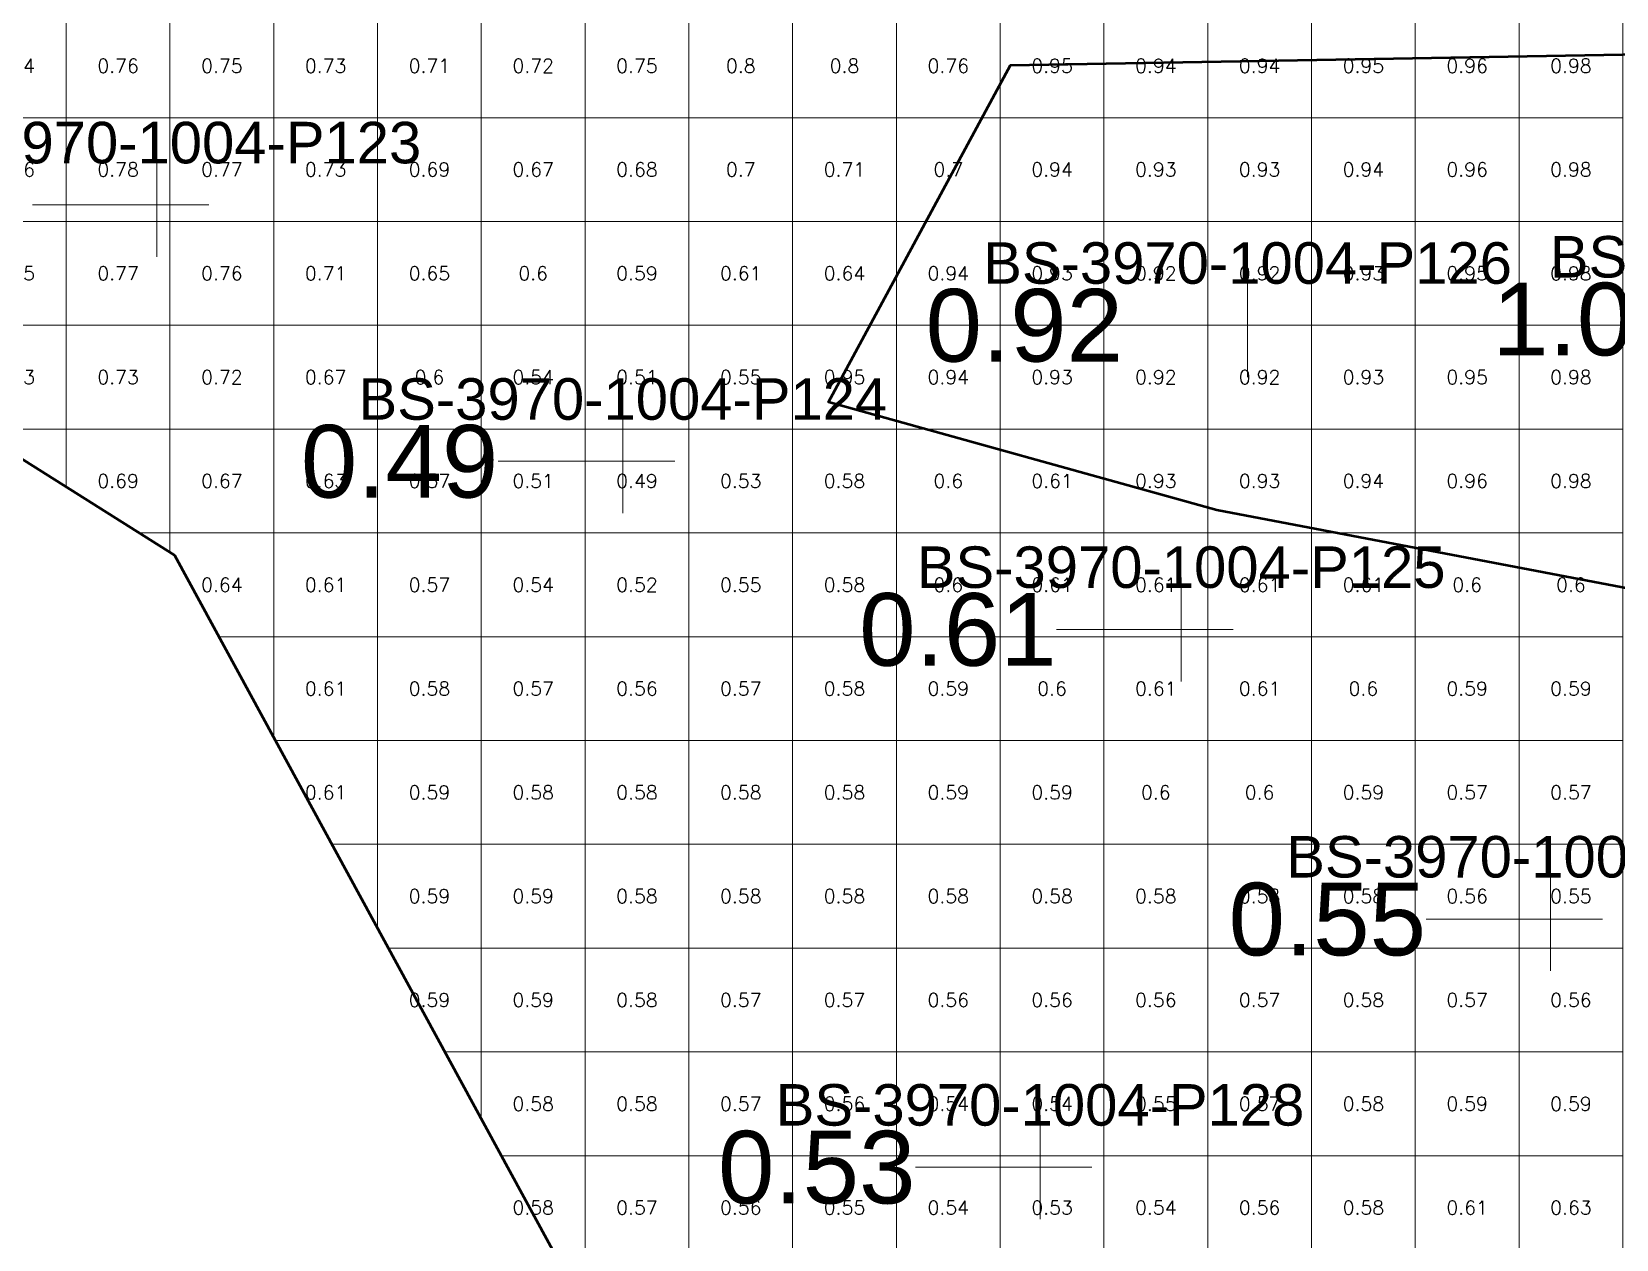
# Model space of a CAD drawing. Header units: inches. Extents: x 469759 to 470079, y 4349683 to 4349873.
# Drawn here: x 469799.03 to 469814.3, y 4349747.33 to 4349758.97 of the extents above; entities that cross this region are included whole.
import ezdxf
from ezdxf.enums import TextEntityAlignment as Align

# ---------------------------------------------------------------- set-up
doc = ezdxf.new("R2010")
doc.units = ezdxf.units.IN
doc.header["$MEASUREMENT"] = 0
for name, color, linetype, lineweight in [('点', 7, 'Continuous', 0), ('爆区方格网', 7, 'Continuous', 0), ('线条', 7, 'Continuous', 0), ('钻孔', 7, 'Continuous', 0)]:
    doc.layers.add(name, color=color, linetype=linetype, lineweight=lineweight)
doc.styles.add('3dmine_textStyle_1', font='txt.shx', dxfattribs={"height": 1, "bigfont": 'gbcbig.shx'})
doc.styles.add('3dmine_textStyle_2', font='arial.ttf', dxfattribs={"height": 1})

msp = doc.modelspace()

# ---------------------------------------------------------------- hatches: boundary and pattern name
at = {"layer": '钻孔', "linetype": 'Continuous', "lineweight": 0, "true_color": 0x00ffff, "extrusion": (0, 1, 0)}
for points in [[(-469801.24, 3959.56), (-469800.24, 3959.56), (-469800.24, 3972.56), (-469801.24, 3972.56)], [(-469811.75, 3960.49), (-469810.75, 3960.49), (-469810.75, 3971.49), (-469811.75, 3971.49)], [(-469811.11, 3959.69), (-469810.11, 3959.69), (-469810.11, 3970.69), (-469811.11, 3970.69)], [(-469814.67, 3960.36), (-469813.67, 3960.36), (-469813.67, 3970.36), (-469814.67, 3970.36)], [(-469809.75, 3960.21), (-469808.75, 3960.21), (-469808.75, 3970.21), (-469809.75, 3970.21)]]:
    msp.add_hatch(color=4, dxfattribs=at).paths.add_polyline_path(points, flags=0)
at = {"layer": '钻孔', "linetype": 'Continuous', "lineweight": 0, "true_color": 0x808080, "extrusion": (0, 1, 0)}
msp.add_hatch(color=8, dxfattribs=at).paths.add_polyline_path([(-469805.73, 3960.36), (-469804.73, 3960.36), (-469804.73, 3971.36), (-469805.73, 3971.36)], flags=0)

# ---------------------------------------------------------------- linework, layer by layer
at = {"color": 5, "linetype": 'Continuous', "lineweight": 50, "elevation": 1987.297}
for points in [[(469830.409, 4349743.046), (469826.447, 4349749.059), (469820.435, 4349748.718), (469816.901, 4349750.392), (469815.661, 4349753.368), (469810.454, 4349754.359), (469806.711, 4349755.398), (469808.467, 4349758.645), (469817.134, 4349758.797), (469824.272, 4349756.124), (469828.701, 4349753.527)], [(469795.365, 4349757.103), (469800.409, 4349753.925), (469805.201, 4349745.119), (469811.608, 4349740.354), (469815.977, 4349735.692), (469818.642, 4349738.893), (469821.024, 4349739.417), (469818.642, 4349738.893), (469815.977, 4349735.692), (469818.642, 4349738.893)]]:
    msp.add_lwpolyline(points, dxfattribs=at)
at = {"color": 5, "linetype": 'Continuous', "lineweight": 0, "elevation": 1987.297}
msp.add_lwpolyline([(469808.467, 4349758.645), (469806.711, 4349755.398), (469810.454, 4349754.359), (469815.661, 4349753.368), (469816.901, 4349750.392), (469820.435, 4349748.718), (469826.447, 4349749.059), (469830.409, 4349743.046), (469833.538, 4349743.132), (469836.404, 4349743.299), (469837.582, 4349745.099), (469833.358, 4349750.622), (469831.831, 4349753.068), (469828.701, 4349753.527), (469824.551, 4349755.961), (469819.322, 4349757.977), (469817.134, 4349758.797), (469808.467, 4349758.645), (469808.467, 4349758.645)], dxfattribs=at)
at = {"layer": '点', "color": 138, "linetype": 'Continuous', "lineweight": 0, "true_color": 0x004c4c}
for points, elevation in [([(469800.24, 4349756.8), (469800.24, 4349757.8)], 3972.56), ([(469800.74, 4349757.3), (469799.74, 4349757.3)], 3972.56), ([(469810.75, 4349755.64), (469810.75, 4349756.64)], 3971.49), ([(469811.25, 4349756.14), (469810.25, 4349756.14)], 3971.49), ([(469804.73, 4349754.33), (469804.73, 4349755.33)], 3971.36), ([(469805.23, 4349754.83), (469804.23, 4349754.83)], 3971.36), ([(469810.11, 4349752.71), (469810.11, 4349753.71)], 3970.69), ([(469810.61, 4349753.21), (469809.61, 4349753.21)], 3970.69), ([(469813.67, 4349749.92), (469813.67, 4349750.92)], 3970.36), ([(469814.17, 4349750.42), (469813.17, 4349750.42)], 3970.36), ([(469808.75, 4349747.53), (469808.75, 4349748.53)], 3970.21), ([(469809.25, 4349748.03), (469808.25, 4349748.03)], 3970.21)]:
    msp.add_lwpolyline(points, dxfattribs=dict(at, elevation=elevation))
at = {"layer": '爆区方格网', "color": 4, "linetype": 'Continuous', "lineweight": 0, "true_color": 0x00ffff, "elevation": 3972.76}
for points in [[(469799.366, 4349758.14), (469798.366, 4349758.14), (469798.366, 4349759.14), (469799.366, 4349759.14), (469799.366, 4349758.14)], [(469800.366, 4349758.14), (469799.366, 4349758.14), (469799.366, 4349759.14), (469800.366, 4349759.14), (469800.366, 4349758.14)], [(469801.366, 4349758.14), (469800.366, 4349758.14), (469800.366, 4349759.14), (469801.366, 4349759.14), (469801.366, 4349758.14)], [(469802.366, 4349758.14), (469801.366, 4349758.14), (469801.366, 4349759.14), (469802.366, 4349759.14), (469802.366, 4349758.14)], [(469803.366, 4349758.14), (469802.366, 4349758.14), (469802.366, 4349759.14), (469803.366, 4349759.14), (469803.366, 4349758.14)], [(469804.366, 4349758.14), (469803.366, 4349758.14), (469803.366, 4349759.14), (469804.366, 4349759.14), (469804.366, 4349758.14)], [(469805.366, 4349758.14), (469804.366, 4349758.14), (469804.366, 4349759.14), (469805.366, 4349759.14), (469805.366, 4349758.14)], [(469806.366, 4349758.14), (469805.366, 4349758.14), (469805.366, 4349759.14), (469806.366, 4349759.14), (469806.366, 4349758.14)], [(469807.366, 4349758.14), (469806.366, 4349758.14), (469806.366, 4349759.14), (469807.366, 4349759.14), (469807.366, 4349758.14)], [(469808.366, 4349758.14), (469807.366, 4349758.14), (469807.366, 4349759.14), (469808.366, 4349759.14), (469808.366, 4349758.14)], [(469799.366, 4349757.14), (469798.366, 4349757.14), (469798.366, 4349758.14), (469799.366, 4349758.14), (469799.366, 4349757.14)], [(469800.366, 4349757.14), (469799.366, 4349757.14), (469799.366, 4349758.14), (469800.366, 4349758.14), (469800.366, 4349757.14)], [(469804.366, 4349757.14), (469803.366, 4349757.14), (469803.366, 4349758.14), (469804.366, 4349758.14), (469804.366, 4349757.14)], [(469805.366, 4349757.14), (469804.366, 4349757.14), (469804.366, 4349758.14), (469805.366, 4349758.14), (469805.366, 4349757.14)], [(469806.366, 4349757.14), (469805.366, 4349757.14), (469805.366, 4349758.14), (469806.366, 4349758.14), (469806.366, 4349757.14)], [(469807.366, 4349757.14), (469806.366, 4349757.14), (469806.366, 4349758.14), (469807.366, 4349758.14), (469807.366, 4349757.14)], [(469799.366, 4349756.14), (469798.366, 4349756.14), (469798.366, 4349757.14), (469799.366, 4349757.14), (469799.366, 4349756.14)], [(469805.366, 4349756.14), (469804.366, 4349756.14), (469804.366, 4349757.14), (469805.366, 4349757.14), (469805.366, 4349756.14)], [(469806.366, 4349756.14), (469805.366, 4349756.14), (469805.366, 4349757.14), (469806.366, 4349757.14), (469806.366, 4349756.14)], [(469807.366, 4349756.14), (469806.366, 4349756.14), (469806.366, 4349757.14), (469807.366, 4349757.14), (469807.366, 4349756.14)], [(469799.366, 4349755.14), (469798.481, 4349755.14), (469798.366, 4349755.212), (469798.366, 4349756.14), (469799.366, 4349756.14), (469799.366, 4349755.14)], [(469806.366, 4349755.14), (469805.366, 4349755.14), (469805.366, 4349756.14), (469806.366, 4349756.14), (469806.366, 4349755.14)], [(469806.366, 4349754.14), (469805.366, 4349754.14), (469805.366, 4349755.14), (469806.366, 4349755.14), (469806.366, 4349754.14)], [(469807.366, 4349754.14), (469806.366, 4349754.14), (469806.366, 4349755.14), (469807.366, 4349755.14), (469807.366, 4349754.14)], [(469806.366, 4349753.14), (469805.366, 4349753.14), (469805.366, 4349754.14), (469806.366, 4349754.14), (469806.366, 4349753.14)], [(469807.366, 4349753.14), (469806.366, 4349753.14), (469806.366, 4349754.14), (469807.366, 4349754.14), (469807.366, 4349753.14)], [(469808.366, 4349753.14), (469807.366, 4349753.14), (469807.366, 4349754.14), (469808.366, 4349754.14), (469808.366, 4349753.14)], [(469809.366, 4349753.14), (469808.366, 4349753.14), (469808.366, 4349754.14), (469809.366, 4349754.14), (469809.366, 4349753.14)], [(469810.366, 4349753.14), (469809.366, 4349753.14), (469809.366, 4349754.14), (469810.366, 4349754.14), (469810.366, 4349753.14)], [(469811.366, 4349753.14), (469810.366, 4349753.14), (469810.366, 4349754.14), (469811.366, 4349754.14), (469811.366, 4349753.14)], [(469812.366, 4349753.14), (469811.366, 4349753.14), (469811.366, 4349754.14), (469812.366, 4349754.14), (469812.366, 4349753.14)], [(469807.366, 4349752.14), (469806.366, 4349752.14), (469806.366, 4349753.14), (469807.366, 4349753.14), (469807.366, 4349752.14)], [(469808.366, 4349752.14), (469807.366, 4349752.14), (469807.366, 4349753.14), (469808.366, 4349753.14), (469808.366, 4349752.14)], [(469809.366, 4349752.14), (469808.366, 4349752.14), (469808.366, 4349753.14), (469809.366, 4349753.14), (469809.366, 4349752.14)], [(469810.366, 4349752.14), (469809.366, 4349752.14), (469809.366, 4349753.14), (469810.366, 4349753.14), (469810.366, 4349752.14)], [(469811.366, 4349752.14), (469810.366, 4349752.14), (469810.366, 4349753.14), (469811.366, 4349753.14), (469811.366, 4349752.14)], [(469812.366, 4349752.14), (469811.366, 4349752.14), (469811.366, 4349753.14), (469812.366, 4349753.14), (469812.366, 4349752.14)], [(469813.366, 4349752.14), (469812.366, 4349752.14), (469812.366, 4349753.14), (469813.366, 4349753.14), (469813.366, 4349752.14)], [(469814.366, 4349752.14), (469813.366, 4349752.14), (469813.366, 4349753.14), (469814.366, 4349753.14), (469814.366, 4349752.14)], [(469807.366, 4349751.14), (469806.366, 4349751.14), (469806.366, 4349752.14), (469807.366, 4349752.14), (469807.366, 4349751.14)], [(469808.366, 4349751.14), (469807.366, 4349751.14), (469807.366, 4349752.14), (469808.366, 4349752.14), (469808.366, 4349751.14)], [(469809.366, 4349751.14), (469808.366, 4349751.14), (469808.366, 4349752.14), (469809.366, 4349752.14), (469809.366, 4349751.14)], [(469810.366, 4349751.14), (469809.366, 4349751.14), (469809.366, 4349752.14), (469810.366, 4349752.14), (469810.366, 4349751.14)], [(469811.366, 4349751.14), (469810.366, 4349751.14), (469810.366, 4349752.14), (469811.366, 4349752.14), (469811.366, 4349751.14)], [(469812.366, 4349751.14), (469811.366, 4349751.14), (469811.366, 4349752.14), (469812.366, 4349752.14), (469812.366, 4349751.14)], [(469813.366, 4349751.14), (469812.366, 4349751.14), (469812.366, 4349752.14), (469813.366, 4349752.14), (469813.366, 4349751.14)], [(469814.366, 4349751.14), (469813.366, 4349751.14), (469813.366, 4349752.14), (469814.366, 4349752.14), (469814.366, 4349751.14)], [(469806.366, 4349750.14), (469805.366, 4349750.14), (469805.366, 4349751.14), (469806.366, 4349751.14), (469806.366, 4349750.14)], [(469807.366, 4349750.14), (469806.366, 4349750.14), (469806.366, 4349751.14), (469807.366, 4349751.14), (469807.366, 4349750.14)], [(469808.366, 4349750.14), (469807.366, 4349750.14), (469807.366, 4349751.14), (469808.366, 4349751.14), (469808.366, 4349750.14)], [(469809.366, 4349750.14), (469808.366, 4349750.14), (469808.366, 4349751.14), (469809.366, 4349751.14), (469809.366, 4349750.14)], [(469810.366, 4349750.14), (469809.366, 4349750.14), (469809.366, 4349751.14), (469810.366, 4349751.14), (469810.366, 4349750.14)], [(469811.366, 4349750.14), (469810.366, 4349750.14), (469810.366, 4349751.14), (469811.366, 4349751.14), (469811.366, 4349750.14)], [(469812.366, 4349750.14), (469811.366, 4349750.14), (469811.366, 4349751.14), (469812.366, 4349751.14), (469812.366, 4349750.14)], [(469813.366, 4349750.14), (469812.366, 4349750.14), (469812.366, 4349751.14), (469813.366, 4349751.14), (469813.366, 4349750.14)], [(469814.366, 4349750.14), (469813.366, 4349750.14), (469813.366, 4349751.14), (469814.366, 4349751.14), (469814.366, 4349750.14)], [(469804.366, 4349749.14), (469803.366, 4349749.14), (469803.366, 4349750.14), (469804.366, 4349750.14), (469804.366, 4349749.14)], [(469805.366, 4349749.14), (469804.366, 4349749.14), (469804.366, 4349750.14), (469805.366, 4349750.14), (469805.366, 4349749.14)], [(469806.366, 4349749.14), (469805.366, 4349749.14), (469805.366, 4349750.14), (469806.366, 4349750.14), (469806.366, 4349749.14)], [(469807.366, 4349749.14), (469806.366, 4349749.14), (469806.366, 4349750.14), (469807.366, 4349750.14), (469807.366, 4349749.14)], [(469808.366, 4349749.14), (469807.366, 4349749.14), (469807.366, 4349750.14), (469808.366, 4349750.14), (469808.366, 4349749.14)], [(469809.366, 4349749.14), (469808.366, 4349749.14), (469808.366, 4349750.14), (469809.366, 4349750.14), (469809.366, 4349749.14)], [(469810.366, 4349749.14), (469809.366, 4349749.14), (469809.366, 4349750.14), (469810.366, 4349750.14), (469810.366, 4349749.14)], [(469811.366, 4349749.14), (469810.366, 4349749.14), (469810.366, 4349750.14), (469811.366, 4349750.14), (469811.366, 4349749.14)], [(469812.366, 4349749.14), (469811.366, 4349749.14), (469811.366, 4349750.14), (469812.366, 4349750.14), (469812.366, 4349749.14)], [(469813.366, 4349749.14), (469812.366, 4349749.14), (469812.366, 4349750.14), (469813.366, 4349750.14), (469813.366, 4349749.14)], [(469814.366, 4349749.14), (469813.366, 4349749.14), (469813.366, 4349750.14), (469814.366, 4349750.14), (469814.366, 4349749.14)], [(469804.366, 4349748.14), (469803.557, 4349748.14), (469803.366, 4349748.491), (469803.366, 4349749.14), (469804.366, 4349749.14), (469804.366, 4349748.14)], [(469805.366, 4349748.14), (469804.366, 4349748.14), (469804.366, 4349749.14), (469805.366, 4349749.14), (469805.366, 4349748.14)], [(469806.366, 4349748.14), (469805.366, 4349748.14), (469805.366, 4349749.14), (469806.366, 4349749.14), (469806.366, 4349748.14)], [(469807.366, 4349748.14), (469806.366, 4349748.14), (469806.366, 4349749.14), (469807.366, 4349749.14), (469807.366, 4349748.14)], [(469808.366, 4349748.14), (469807.366, 4349748.14), (469807.366, 4349749.14), (469808.366, 4349749.14), (469808.366, 4349748.14)], [(469809.366, 4349748.14), (469808.366, 4349748.14), (469808.366, 4349749.14), (469809.366, 4349749.14), (469809.366, 4349748.14)], [(469810.366, 4349748.14), (469809.366, 4349748.14), (469809.366, 4349749.14), (469810.366, 4349749.14), (469810.366, 4349748.14)], [(469811.366, 4349748.14), (469810.366, 4349748.14), (469810.366, 4349749.14), (469811.366, 4349749.14), (469811.366, 4349748.14)], [(469812.366, 4349748.14), (469811.366, 4349748.14), (469811.366, 4349749.14), (469812.366, 4349749.14), (469812.366, 4349748.14)], [(469813.366, 4349748.14), (469812.366, 4349748.14), (469812.366, 4349749.14), (469813.366, 4349749.14), (469813.366, 4349748.14)], [(469814.366, 4349748.14), (469813.366, 4349748.14), (469813.366, 4349749.14), (469814.366, 4349749.14), (469814.366, 4349748.14)], [(469804.366, 4349747.14), (469804.102, 4349747.14), (469803.557, 4349748.14), (469804.366, 4349748.14), (469804.366, 4349747.14)], [(469805.366, 4349747.14), (469804.366, 4349747.14), (469804.366, 4349748.14), (469805.366, 4349748.14), (469805.366, 4349747.14)], [(469806.366, 4349747.14), (469805.366, 4349747.14), (469805.366, 4349748.14), (469806.366, 4349748.14), (469806.366, 4349747.14)], [(469807.366, 4349747.14), (469806.366, 4349747.14), (469806.366, 4349748.14), (469807.366, 4349748.14), (469807.366, 4349747.14)], [(469808.366, 4349747.14), (469807.366, 4349747.14), (469807.366, 4349748.14), (469808.366, 4349748.14), (469808.366, 4349747.14)], [(469809.366, 4349747.14), (469808.366, 4349747.14), (469808.366, 4349748.14), (469809.366, 4349748.14), (469809.366, 4349747.14)], [(469810.366, 4349747.14), (469809.366, 4349747.14), (469809.366, 4349748.14), (469810.366, 4349748.14), (469810.366, 4349747.14)], [(469811.366, 4349747.14), (469810.366, 4349747.14), (469810.366, 4349748.14), (469811.366, 4349748.14), (469811.366, 4349747.14)], [(469812.366, 4349747.14), (469811.366, 4349747.14), (469811.366, 4349748.14), (469812.366, 4349748.14), (469812.366, 4349747.14)], [(469813.366, 4349747.14), (469812.366, 4349747.14), (469812.366, 4349748.14), (469813.366, 4349748.14), (469813.366, 4349747.14)], [(469814.366, 4349747.14), (469813.366, 4349747.14), (469813.366, 4349748.14), (469814.366, 4349748.14), (469814.366, 4349747.14)]]:
    msp.add_lwpolyline(points, dxfattribs=at)
at = {"layer": '爆区方格网', "color": 5, "linetype": 'Continuous', "lineweight": 0}
for points, elevation in [([(469809.366, 4349758.14), (469808.366, 4349758.14), (469808.366, 4349759.14), (469809.366, 4349759.14), (469809.366, 4349758.14)], 3969.96), ([(469810.366, 4349758.14), (469809.366, 4349758.14), (469809.366, 4349759.14), (469810.366, 4349759.14), (469810.366, 4349758.14)], 3969.96), ([(469811.366, 4349758.14), (469810.366, 4349758.14), (469810.366, 4349759.14), (469811.366, 4349759.14), (469811.366, 4349758.14)], 3969.96), ([(469812.366, 4349758.14), (469811.366, 4349758.14), (469811.366, 4349759.14), (469812.366, 4349759.14), (469812.366, 4349758.14)], 3969.96), ([(469813.366, 4349758.14), (469812.366, 4349758.14), (469812.366, 4349759.14), (469813.366, 4349759.14), (469813.366, 4349758.14)], 3969.96), ([(469814.366, 4349758.14), (469813.366, 4349758.14), (469813.366, 4349759.14), (469814.366, 4349759.14), (469814.366, 4349758.14)], 3969.96), ([(469808.366, 4349757.14), (469807.366, 4349757.14), (469807.366, 4349758.14), (469808.366, 4349758.14), (469808.366, 4349757.14)], 3972.76), ([(469809.366, 4349757.14), (469808.366, 4349757.14), (469808.366, 4349758.14), (469809.366, 4349758.14), (469809.366, 4349757.14)], 3969.96), ([(469810.366, 4349757.14), (469809.366, 4349757.14), (469809.366, 4349758.14), (469810.366, 4349758.14), (469810.366, 4349757.14)], 3969.96), ([(469811.366, 4349757.14), (469810.366, 4349757.14), (469810.366, 4349758.14), (469811.366, 4349758.14), (469811.366, 4349757.14)], 3969.96), ([(469812.366, 4349757.14), (469811.366, 4349757.14), (469811.366, 4349758.14), (469812.366, 4349758.14), (469812.366, 4349757.14)], 3969.96), ([(469813.366, 4349757.14), (469812.366, 4349757.14), (469812.366, 4349758.14), (469813.366, 4349758.14), (469813.366, 4349757.14)], 3969.96), ([(469814.366, 4349757.14), (469813.366, 4349757.14), (469813.366, 4349758.14), (469814.366, 4349758.14), (469814.366, 4349757.14)], 3969.96), ([(469808.366, 4349756.14), (469807.366, 4349756.14), (469807.366, 4349757.14), (469808.366, 4349757.14), (469808.366, 4349756.14)], 3969.96), ([(469809.366, 4349756.14), (469808.366, 4349756.14), (469808.366, 4349757.14), (469809.366, 4349757.14), (469809.366, 4349756.14)], 3969.96), ([(469810.366, 4349756.14), (469809.366, 4349756.14), (469809.366, 4349757.14), (469810.366, 4349757.14), (469810.366, 4349756.14)], 3969.96), ([(469811.366, 4349756.14), (469810.366, 4349756.14), (469810.366, 4349757.14), (469811.366, 4349757.14), (469811.366, 4349756.14)], 3969.96), ([(469812.366, 4349756.14), (469811.366, 4349756.14), (469811.366, 4349757.14), (469812.366, 4349757.14), (469812.366, 4349756.14)], 3969.96), ([(469813.366, 4349756.14), (469812.366, 4349756.14), (469812.366, 4349757.14), (469813.366, 4349757.14), (469813.366, 4349756.14)], 3969.96), ([(469814.366, 4349756.14), (469813.366, 4349756.14), (469813.366, 4349757.14), (469814.366, 4349757.14), (469814.366, 4349756.14)], 3969.96), ([(469807.366, 4349755.14), (469806.366, 4349755.14), (469806.366, 4349756.14), (469807.366, 4349756.14), (469807.366, 4349755.14)], 3969.96), ([(469808.366, 4349755.14), (469807.366, 4349755.14), (469807.366, 4349756.14), (469808.366, 4349756.14), (469808.366, 4349755.14)], 3969.96), ([(469809.366, 4349755.14), (469808.366, 4349755.14), (469808.366, 4349756.14), (469809.366, 4349756.14), (469809.366, 4349755.14)], 3969.96), ([(469810.366, 4349755.14), (469809.366, 4349755.14), (469809.366, 4349756.14), (469810.366, 4349756.14), (469810.366, 4349755.14)], 3969.96), ([(469811.366, 4349755.14), (469810.366, 4349755.14), (469810.366, 4349756.14), (469811.366, 4349756.14), (469811.366, 4349755.14)], 3969.96), ([(469812.366, 4349755.14), (469811.366, 4349755.14), (469811.366, 4349756.14), (469812.366, 4349756.14), (469812.366, 4349755.14)], 3969.96), ([(469813.366, 4349755.14), (469812.366, 4349755.14), (469812.366, 4349756.14), (469813.366, 4349756.14), (469813.366, 4349755.14)], 3969.96), ([(469814.366, 4349755.14), (469813.366, 4349755.14), (469813.366, 4349756.14), (469814.366, 4349756.14), (469814.366, 4349755.14)], 3969.96), ([(469808.366, 4349754.14), (469807.366, 4349754.14), (469807.366, 4349755.14), (469808.366, 4349755.14), (469808.366, 4349754.14)], 3972.76), ([(469809.366, 4349754.14), (469808.366, 4349754.14), (469808.366, 4349755.14), (469809.366, 4349755.14), (469809.366, 4349754.14)], 3972.76), ([(469810.366, 4349754.14), (469809.366, 4349754.14), (469809.366, 4349755.14), (469810.366, 4349755.14), (469810.366, 4349754.14)], 3969.96), ([(469811.366, 4349754.14), (469810.366, 4349754.14), (469810.366, 4349755.14), (469811.366, 4349755.14), (469811.366, 4349754.14)], 3969.96), ([(469812.366, 4349754.14), (469811.366, 4349754.14), (469811.366, 4349755.14), (469812.366, 4349755.14), (469812.366, 4349754.14)], 3969.96), ([(469813.366, 4349754.14), (469812.366, 4349754.14), (469812.366, 4349755.14), (469813.366, 4349755.14), (469813.366, 4349754.14)], 3969.96), ([(469814.366, 4349754.14), (469813.366, 4349754.14), (469813.366, 4349755.14), (469814.366, 4349755.14), (469814.366, 4349754.14)], 3969.96), ([(469813.366, 4349753.14), (469812.366, 4349753.14), (469812.366, 4349754.14), (469813.366, 4349754.14), (469813.366, 4349753.14)], 3972.76), ([(469814.366, 4349753.14), (469813.366, 4349753.14), (469813.366, 4349754.14), (469814.366, 4349754.14), (469814.366, 4349753.14)], 3972.76)]:
    msp.add_lwpolyline(points, dxfattribs=dict(at, elevation=elevation))
at = {"layer": '爆区方格网', "color": 4, "linetype": 'Continuous', "lineweight": 0, "elevation": 3972.76}
for points in [[(469801.366, 4349757.14), (469800.366, 4349757.14), (469800.366, 4349758.14), (469801.366, 4349758.14), (469801.366, 4349757.14)], [(469802.366, 4349757.14), (469801.366, 4349757.14), (469801.366, 4349758.14), (469802.366, 4349758.14), (469802.366, 4349757.14)], [(469803.366, 4349757.14), (469802.366, 4349757.14), (469802.366, 4349758.14), (469803.366, 4349758.14), (469803.366, 4349757.14)], [(469800.366, 4349756.14), (469799.366, 4349756.14), (469799.366, 4349757.14), (469800.366, 4349757.14), (469800.366, 4349756.14)], [(469801.366, 4349756.14), (469800.366, 4349756.14), (469800.366, 4349757.14), (469801.366, 4349757.14), (469801.366, 4349756.14)], [(469802.366, 4349756.14), (469801.366, 4349756.14), (469801.366, 4349757.14), (469802.366, 4349757.14), (469802.366, 4349756.14)], [(469803.366, 4349756.14), (469802.366, 4349756.14), (469802.366, 4349757.14), (469803.366, 4349757.14), (469803.366, 4349756.14)], [(469804.366, 4349756.14), (469803.366, 4349756.14), (469803.366, 4349757.14), (469804.366, 4349757.14), (469804.366, 4349756.14)], [(469800.366, 4349755.14), (469799.366, 4349755.14), (469799.366, 4349756.14), (469800.366, 4349756.14), (469800.366, 4349755.14)], [(469801.366, 4349755.14), (469800.366, 4349755.14), (469800.366, 4349756.14), (469801.366, 4349756.14), (469801.366, 4349755.14)], [(469802.366, 4349755.14), (469801.366, 4349755.14), (469801.366, 4349756.14), (469802.366, 4349756.14), (469802.366, 4349755.14)], [(469803.366, 4349755.14), (469802.366, 4349755.14), (469802.366, 4349756.14), (469803.366, 4349756.14), (469803.366, 4349755.14)], [(469804.366, 4349755.14), (469803.366, 4349755.14), (469803.366, 4349756.14), (469804.366, 4349756.14), (469804.366, 4349755.14)], [(469805.366, 4349755.14), (469804.366, 4349755.14), (469804.366, 4349756.14), (469805.366, 4349756.14), (469805.366, 4349755.14)], [(469800.366, 4349754.14), (469800.068, 4349754.14), (469799.366, 4349754.582), (469799.366, 4349755.14), (469800.366, 4349755.14), (469800.366, 4349754.14)], [(469801.366, 4349754.14), (469800.366, 4349754.14), (469800.366, 4349755.14), (469801.366, 4349755.14), (469801.366, 4349754.14)], [(469802.366, 4349754.14), (469801.366, 4349754.14), (469801.366, 4349755.14), (469802.366, 4349755.14), (469802.366, 4349754.14)], [(469803.366, 4349754.14), (469802.366, 4349754.14), (469802.366, 4349755.14), (469803.366, 4349755.14), (469803.366, 4349754.14)], [(469804.366, 4349754.14), (469803.366, 4349754.14), (469803.366, 4349755.14), (469804.366, 4349755.14), (469804.366, 4349754.14)], [(469805.366, 4349754.14), (469804.366, 4349754.14), (469804.366, 4349755.14), (469805.366, 4349755.14), (469805.366, 4349754.14)], [(469801.366, 4349753.14), (469800.836, 4349753.14), (469800.409, 4349753.925), (469800.366, 4349753.952), (469800.366, 4349754.14), (469801.366, 4349754.14), (469801.366, 4349753.14)], [(469802.366, 4349753.14), (469801.366, 4349753.14), (469801.366, 4349754.14), (469802.366, 4349754.14), (469802.366, 4349753.14)], [(469803.366, 4349753.14), (469802.366, 4349753.14), (469802.366, 4349754.14), (469803.366, 4349754.14), (469803.366, 4349753.14)], [(469804.366, 4349753.14), (469803.366, 4349753.14), (469803.366, 4349754.14), (469804.366, 4349754.14), (469804.366, 4349753.14)], [(469805.366, 4349753.14), (469804.366, 4349753.14), (469804.366, 4349754.14), (469805.366, 4349754.14), (469805.366, 4349753.14)], [(469802.366, 4349752.14), (469801.381, 4349752.14), (469801.366, 4349752.166), (469801.366, 4349753.14), (469802.366, 4349753.14), (469802.366, 4349752.14)], [(469803.366, 4349752.14), (469802.366, 4349752.14), (469802.366, 4349753.14), (469803.366, 4349753.14), (469803.366, 4349752.14)], [(469804.366, 4349752.14), (469803.366, 4349752.14), (469803.366, 4349753.14), (469804.366, 4349753.14), (469804.366, 4349752.14)], [(469805.366, 4349752.14), (469804.366, 4349752.14), (469804.366, 4349753.14), (469805.366, 4349753.14), (469805.366, 4349752.14)], [(469806.366, 4349752.14), (469805.366, 4349752.14), (469805.366, 4349753.14), (469806.366, 4349753.14), (469806.366, 4349752.14)], [(469802.366, 4349751.14), (469801.925, 4349751.14), (469801.381, 4349752.14), (469802.366, 4349752.14), (469802.366, 4349751.14)], [(469803.366, 4349751.14), (469802.366, 4349751.14), (469802.366, 4349752.14), (469803.366, 4349752.14), (469803.366, 4349751.14)], [(469804.366, 4349751.14), (469803.366, 4349751.14), (469803.366, 4349752.14), (469804.366, 4349752.14), (469804.366, 4349751.14)], [(469805.366, 4349751.14), (469804.366, 4349751.14), (469804.366, 4349752.14), (469805.366, 4349752.14), (469805.366, 4349751.14)], [(469806.366, 4349751.14), (469805.366, 4349751.14), (469805.366, 4349752.14), (469806.366, 4349752.14), (469806.366, 4349751.14)], [(469803.366, 4349750.14), (469802.469, 4349750.14), (469802.366, 4349750.329), (469802.366, 4349751.14), (469803.366, 4349751.14), (469803.366, 4349750.14)], [(469804.366, 4349750.14), (469803.366, 4349750.14), (469803.366, 4349751.14), (469804.366, 4349751.14), (469804.366, 4349750.14)], [(469805.366, 4349750.14), (469804.366, 4349750.14), (469804.366, 4349751.14), (469805.366, 4349751.14), (469805.366, 4349750.14)], [(469803.366, 4349749.14), (469803.013, 4349749.14), (469802.469, 4349750.14), (469803.366, 4349750.14), (469803.366, 4349749.14)]]:
    msp.add_lwpolyline(points, dxfattribs=at)
at = {"layer": '线条', "color": 138, "linetype": 'Continuous', "lineweight": 0, "true_color": 0x004c4c}
for points, elevation in [([(469800.24, 4349757.3), (469800.24, 4349757.3), (469800.24, 4349757.3)], 3972.56), ([(469810.75, 4349756.14), (469810.75, 4349756.14), (469810.75, 4349756.14)], 3971.49), ([(469804.73, 4349754.83), (469804.73, 4349754.83), (469804.73, 4349754.83)], 3971.36), ([(469810.11, 4349753.21), (469810.11, 4349753.21), (469810.11, 4349753.21)], 3970.69), ([(469813.67, 4349750.42), (469813.67, 4349750.42), (469813.67, 4349750.42)], 3970.36), ([(469808.75, 4349748.03), (469808.75, 4349748.03), (469808.75, 4349748.03)], 3970.21)]:
    msp.add_lwpolyline(points, dxfattribs=dict(at, elevation=elevation))
at = {"layer": '钻孔', "color": 4, "linetype": 'Continuous', "lineweight": 0, "true_color": 0x00ffff}
for points, elevation in [([(469800.24, 4349757.3), (469799.04, 4349757.3)], 3972.56), ([(469800.24, 4349757.3), (469799.04, 4349757.3)], 3959.56), ([(469810.75, 4349756.14), (469809.55, 4349756.14)], 3971.49), ([(469810.75, 4349756.14), (469809.55, 4349756.14)], 3960.49), ([(469810.11, 4349753.21), (469808.91, 4349753.21)], 3970.69), ([(469810.11, 4349753.21), (469808.91, 4349753.21)], 3959.69), ([(469813.67, 4349750.42), (469812.47, 4349750.42)], 3970.36), ([(469813.67, 4349750.42), (469812.47, 4349750.42)], 3960.36), ([(469808.75, 4349748.03), (469807.55, 4349748.03)], 3970.21), ([(469808.75, 4349748.03), (469807.55, 4349748.03)], 3960.21)]:
    msp.add_lwpolyline(points, dxfattribs=dict(at, elevation=elevation))
at = {"layer": '钻孔', "color": 8, "linetype": 'Continuous', "lineweight": 0, "true_color": 0x808080}
for elevation in [3971.36, 3960.36]:
    msp.add_lwpolyline([(469804.73, 4349754.83), (469803.53, 4349754.83)], dxfattribs=dict(at, elevation=elevation))

# ---------------------------------------------------------------- texts
at = {"color": 4, "linetype": 'Continuous', "lineweight": 0, "true_color": 0x00ffff, "style": '3dmine_textStyle_1'}
for s, p in [('0.74', (469798.866, 4349758.64, 3972.76)), ('0.76', (469799.866, 4349758.64, 3972.76)), ('0.71', (469802.866, 4349758.64, 3972.76)), ('0.72', (469803.866, 4349758.64, 3972.76)), ('0.75', (469804.866, 4349758.64, 3972.76)), ('0.8', (469805.866, 4349758.64, 3972.76)), ('0.8', (469806.866, 4349758.64, 3972.76)), ('0.76', (469807.866, 4349758.64, 3972.76)), ('0.76', (469798.866, 4349757.64, 3972.76)), ('0.68', (469804.866, 4349757.64, 3972.76)), ('0.7', (469805.866, 4349757.64, 3972.76)), ('0.71', (469806.866, 4349757.64, 3972.76)), ('0.7', (469807.866, 4349757.64, 3972.76)), ('0.75', (469798.866, 4349756.64, 3972.76)), ('0.59', (469804.866, 4349756.64, 3972.76)), ('0.61', (469805.866, 4349756.64, 3972.76)), ('0.64', (469806.866, 4349756.64, 3972.76)), ('0.55', (469805.866, 4349755.64, 3972.76)), ('0.53', (469805.866, 4349754.64, 3972.76)), ('0.58', (469806.866, 4349754.64, 3972.76)), ('0.6', (469807.866, 4349754.64, 3972.76)), ('0.58', (469806.866, 4349753.64, 3972.76)), ('0.6', (469807.866, 4349753.64, 3972.76)), ('0.61', (469808.866, 4349753.64, 3972.76)), ('0.61', (469809.866, 4349753.64, 3972.76)), ('0.61', (469810.866, 4349753.64, 3972.76)), ('0.61', (469811.866, 4349753.64, 3972.76)), ('0.6', (469812.866, 4349753.64, 3972.76)), ('0.6', (469813.866, 4349753.64, 3972.76)), ('0.59', (469807.866, 4349752.64, 3972.76)), ('0.6', (469808.866, 4349752.64, 3972.76)), ('0.61', (469809.866, 4349752.64, 3972.76)), ('0.61', (469810.866, 4349752.64, 3972.76)), ('0.6', (469811.866, 4349752.64, 3972.76)), ('0.59', (469812.866, 4349752.64, 3972.76)), ('0.59', (469813.866, 4349752.64, 3972.76)), ('0.58', (469806.866, 4349751.64, 3972.76)), ('0.59', (469807.866, 4349751.64, 3972.76)), ('0.59', (469808.866, 4349751.64, 3972.76)), ('0.6', (469809.866, 4349751.64, 3972.76)), ('0.6', (469810.866, 4349751.64, 3972.76)), ('0.59', (469811.866, 4349751.64, 3972.76)), ('0.57', (469812.866, 4349751.64, 3972.76)), ('0.57', (469813.866, 4349751.64, 3972.76)), ('0.58', (469806.866, 4349750.64, 3972.76)), ('0.58', (469807.866, 4349750.64, 3972.76)), ('0.58', (469808.866, 4349750.64, 3972.76)), ('0.58', (469809.866, 4349750.64, 3972.76)), ('0.58', (469810.866, 4349750.64, 3972.76)), ('0.58', (469811.866, 4349750.64, 3972.76)), ('0.56', (469812.866, 4349750.64, 3972.76)), ('0.55', (469813.866, 4349750.64, 3972.76)), ('0.58', (469804.866, 4349749.64, 3972.76)), ('0.57', (469805.866, 4349749.64, 3972.76)), ('0.57', (469806.866, 4349749.64, 3972.76)), ('0.56', (469807.866, 4349749.64, 3972.76)), ('0.56', (469808.866, 4349749.64, 3972.76)), ('0.56', (469809.866, 4349749.64, 3972.76)), ('0.57', (469810.866, 4349749.64, 3972.76)), ('0.58', (469811.866, 4349749.64, 3972.76)), ('0.57', (469812.866, 4349749.64, 3972.76)), ('0.56', (469813.866, 4349749.64, 3972.76)), ('0.58', (469803.866, 4349748.64, 3972.76)), ('0.58', (469804.866, 4349748.64, 3972.76)), ('0.57', (469805.866, 4349748.64, 3972.76)), ('0.56', (469806.866, 4349748.64, 3972.76)), ('0.54', (469807.866, 4349748.64, 3972.76)), ('0.54', (469808.866, 4349748.64, 3972.76)), ('0.55', (469809.866, 4349748.64, 3972.76)), ('0.57', (469810.866, 4349748.64, 3972.76)), ('0.58', (469811.866, 4349748.64, 3972.76)), ('0.59', (469812.866, 4349748.64, 3972.76)), ('0.59', (469813.866, 4349748.64, 3972.76)), ('0.58', (469803.866, 4349747.64, 3972.76)), ('0.57', (469804.866, 4349747.64, 3972.76)), ('0.56', (469805.866, 4349747.64, 3972.76)), ('0.55', (469806.866, 4349747.64, 3972.76)), ('0.54', (469807.866, 4349747.64, 3972.76)), ('0.53', (469808.866, 4349747.64, 3972.76)), ('0.54', (469809.866, 4349747.64, 3972.76)), ('0.56', (469810.866, 4349747.64, 3972.76)), ('0.58', (469811.866, 4349747.64, 3972.76)), ('0.61', (469812.866, 4349747.64, 3972.76)), ('0.63', (469813.866, 4349747.64, 3972.76))]:
    msp.add_text(s, height=0.1333, dxfattribs=at).set_placement(p, align=Align.MIDDLE_CENTER)
at = {"color": 4, "linetype": 'Continuous', "lineweight": 0, "style": '3dmine_textStyle_1'}
for s, p in [('0.75', (469800.866, 4349758.64, 3972.76)), ('0.73', (469801.866, 4349758.64, 3972.76)), ('0.78', (469799.866, 4349757.64, 3972.76)), ('0.77', (469800.866, 4349757.64, 3972.76)), ('0.73', (469801.866, 4349757.64, 3972.76)), ('0.69', (469802.866, 4349757.64, 3972.76)), ('0.67', (469803.866, 4349757.64, 3972.76)), ('0.77', (469799.866, 4349756.64, 3972.76)), ('0.76', (469800.866, 4349756.64, 3972.76)), ('0.71', (469801.866, 4349756.64, 3972.76)), ('0.65', (469802.866, 4349756.64, 3972.76)), ('0.6', (469803.866, 4349756.64, 3972.76)), ('0.73', (469798.866, 4349755.64, 3972.76)), ('0.73', (469799.866, 4349755.64, 3972.76)), ('0.72', (469800.866, 4349755.64, 3972.76)), ('0.67', (469801.866, 4349755.64, 3972.76)), ('0.6', (469802.866, 4349755.64, 3972.76)), ('0.54', (469803.866, 4349755.64, 3972.76)), ('0.51', (469804.866, 4349755.64, 3972.76)), ('0.69', (469799.866, 4349754.64, 3972.76)), ('0.67', (469800.866, 4349754.64, 3972.76)), ('0.63', (469801.866, 4349754.64, 3972.76)), ('0.57', (469802.866, 4349754.64, 3972.76)), ('0.51', (469803.866, 4349754.64, 3972.76)), ('0.49', (469804.866, 4349754.64, 3972.76)), ('0.64', (469800.866, 4349753.64, 3972.76)), ('0.61', (469801.866, 4349753.64, 3972.76)), ('0.57', (469802.866, 4349753.64, 3972.76)), ('0.54', (469803.866, 4349753.64, 3972.76)), ('0.52', (469804.866, 4349753.64, 3972.76)), ('0.55', (469805.866, 4349753.64, 3972.76)), ('0.61', (469801.866, 4349752.64, 3972.76)), ('0.58', (469802.866, 4349752.64, 3972.76)), ('0.57', (469803.866, 4349752.64, 3972.76)), ('0.56', (469804.866, 4349752.64, 3972.76)), ('0.57', (469805.866, 4349752.64, 3972.76)), ('0.58', (469806.866, 4349752.64, 3972.76)), ('0.61', (469801.866, 4349751.64, 3972.76)), ('0.59', (469802.866, 4349751.64, 3972.76)), ('0.58', (469803.866, 4349751.64, 3972.76)), ('0.58', (469804.866, 4349751.64, 3972.76)), ('0.58', (469805.866, 4349751.64, 3972.76)), ('0.59', (469802.866, 4349750.64, 3972.76)), ('0.59', (469803.866, 4349750.64, 3972.76)), ('0.58', (469804.866, 4349750.64, 3972.76)), ('0.58', (469805.866, 4349750.64, 3972.76)), ('0.59', (469802.866, 4349749.64, 3972.76)), ('0.59', (469803.866, 4349749.64, 3972.76))]:
    msp.add_text(s, height=0.1333, dxfattribs=at).set_placement(p, align=Align.MIDDLE_CENTER)
at = {"color": 5, "linetype": 'Continuous', "lineweight": 0, "style": '3dmine_textStyle_1'}
for s, p in [('0.95', (469808.866, 4349758.64, 3969.96)), ('0.94', (469809.866, 4349758.64, 3969.96)), ('0.94', (469810.866, 4349758.64, 3969.96)), ('0.95', (469811.866, 4349758.64, 3969.96)), ('0.96', (469812.866, 4349758.64, 3969.96)), ('0.98', (469813.866, 4349758.64, 3969.96)), ('0.94', (469808.866, 4349757.64, 3969.96)), ('0.93', (469809.866, 4349757.64, 3969.96)), ('0.93', (469810.866, 4349757.64, 3969.96)), ('0.94', (469811.866, 4349757.64, 3969.96)), ('0.96', (469812.866, 4349757.64, 3969.96)), ('0.98', (469813.866, 4349757.64, 3969.96)), ('0.94', (469807.866, 4349756.64, 3969.96)), ('0.93', (469808.866, 4349756.64, 3969.96)), ('0.92', (469809.866, 4349756.64, 3969.96)), ('0.92', (469810.866, 4349756.64, 3969.96)), ('0.93', (469811.866, 4349756.64, 3969.96)), ('0.95', (469812.866, 4349756.64, 3969.96)), ('0.98', (469813.866, 4349756.64, 3969.96)), ('0.95', (469806.866, 4349755.64, 3969.96)), ('0.94', (469807.866, 4349755.64, 3969.96)), ('0.93', (469808.866, 4349755.64, 3969.96)), ('0.92', (469809.866, 4349755.64, 3969.96)), ('0.92', (469810.866, 4349755.64, 3969.96)), ('0.93', (469811.866, 4349755.64, 3969.96)), ('0.95', (469812.866, 4349755.64, 3969.96)), ('0.98', (469813.866, 4349755.64, 3969.96)), ('0.61', (469808.866, 4349754.64, 3972.76)), ('0.93', (469809.866, 4349754.64, 3969.96)), ('0.93', (469810.866, 4349754.64, 3969.96)), ('0.94', (469811.866, 4349754.64, 3969.96)), ('0.96', (469812.866, 4349754.64, 3969.96)), ('0.98', (469813.866, 4349754.64, 3969.96))]:
    msp.add_text(s, height=0.1333, dxfattribs=at).set_placement(p, align=Align.MIDDLE_CENTER)
at = {"layer": '钻孔', "color": 138, "linetype": 'Continuous', "lineweight": 0, "true_color": 0x004c4c, "style": '3dmine_textStyle_2'}
for s, p in [('BS-3970-1004-P123', (469800.24, 4349757.7, 3972.56)), ('BS-3970-1004-P108', (469816.21, 4349756.6, 3973.34)), ('BS-3970-1004-P126', (469810.75, 4349756.54, 3971.49)), ('BS-3970-1004-P124', (469804.73, 4349755.23, 3971.36)), ('BS-3970-1004-P125', (469810.11, 4349753.61, 3970.69)), ('BS-3970-1004-P127', (469813.67, 4349750.82, 3970.36)), ('BS-3970-1004-P128', (469808.75, 4349748.43, 3970.21))]:
    msp.add_text(s, height=0.4, dxfattribs=at).set_placement(p, align=Align.CENTER)
at = {"layer": '钻孔', "color": 5, "linetype": 'Continuous', "lineweight": 0, "true_color": 0x0000ff, "style": '3dmine_textStyle_2'}
msp.add_text('1.00', height=0.7, dxfattribs=at).set_placement((469815.01, 4349756.2, 3966.84), align=Align.MIDDLE_RIGHT)
at = {"layer": '钻孔', "color": 4, "linetype": 'Continuous', "lineweight": 0, "true_color": 0x00ffff, "style": '3dmine_textStyle_2'}
for s, p in [('0.92', (469809.55, 4349756.14, 3965.99)), ('0.61', (469808.91, 4349753.21, 3965.19)), ('0.55', (469812.47, 4349750.42, 3965.36)), ('0.53', (469807.55, 4349748.03, 3965.21))]:
    msp.add_text(s, height=0.7, dxfattribs=at).set_placement(p, align=Align.MIDDLE_RIGHT)
at = {"layer": '钻孔', "color": 8, "linetype": 'Continuous', "lineweight": 0, "true_color": 0x808080, "style": '3dmine_textStyle_2'}
msp.add_text('0.49', height=0.7, dxfattribs=at).set_placement((469803.53, 4349754.83, 3965.86), align=Align.MIDDLE_RIGHT)

doc.saveas('drawing.dxf')
